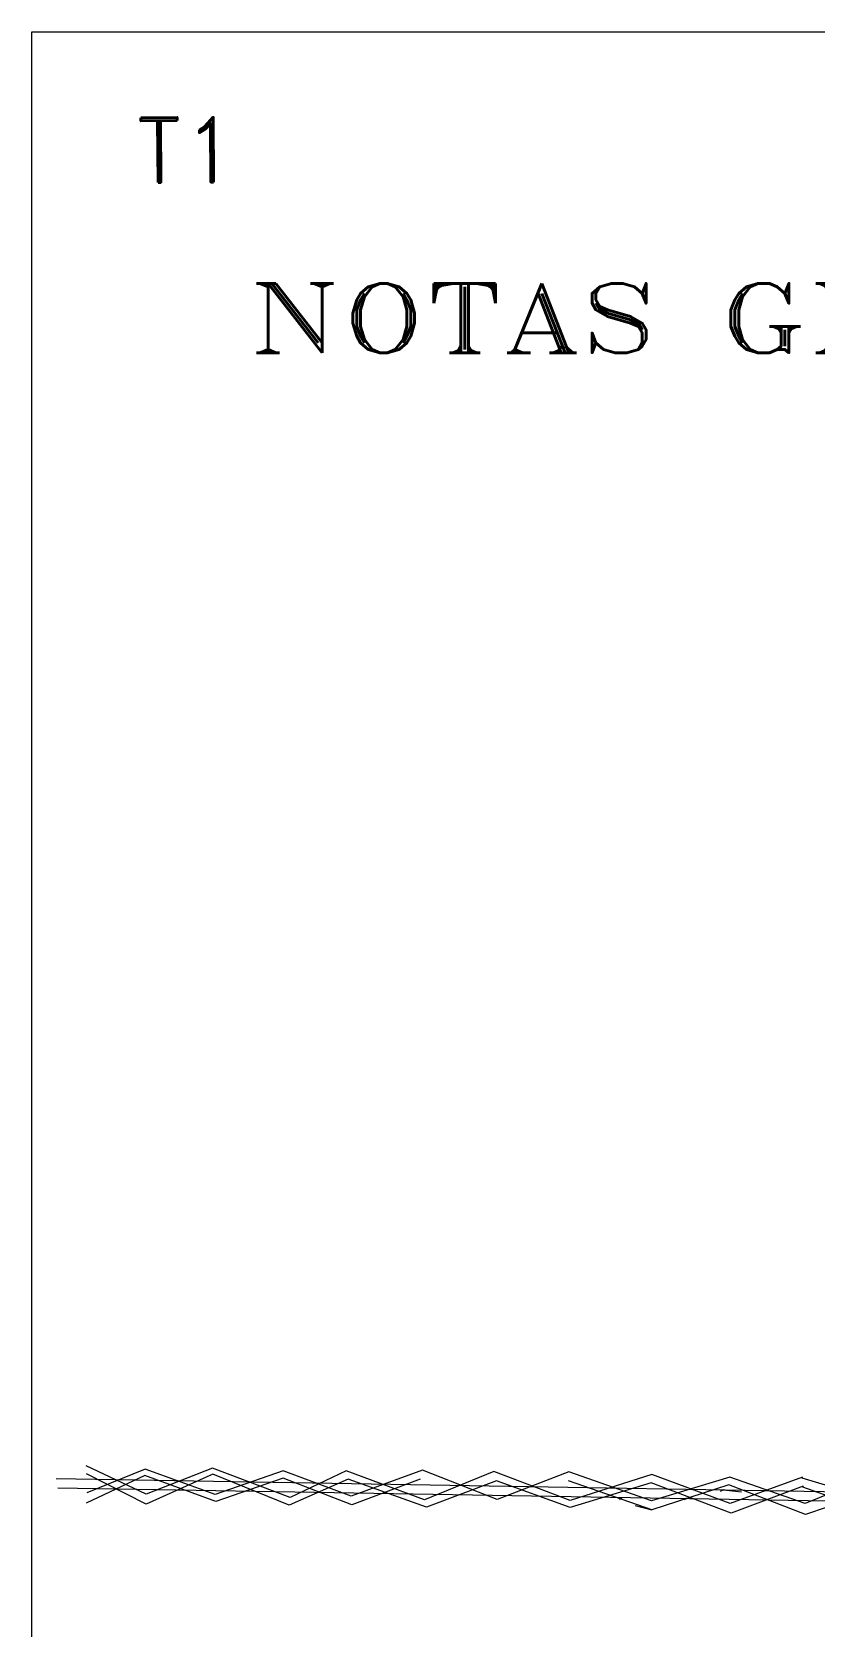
# Model space of a CAD drawing. Extents: x 604418 to 606014, y 1310869 to 1312555.
# Drawn here: x 605480.99 to 605498.37, y 1310972.07 to 1311007.48 of the extents above; entities that cross this region are included whole.
import ezdxf

# ---------------------------------------------------------------- set-up
doc = ezdxf.new("R2010")
doc.units = 0
doc.header["$MEASUREMENT"] = 0
doc.layers.get('0').update_dxf_attribs({"color": 10})
doc.layers.add('1-Cartografia', color=7, linetype='Continuous', lineweight=13)
doc.layers.add('LOTES', color=6, linetype='Continuous')
doc.styles.add('5mm', font='simplex', dxfattribs={"height": 5})
doc.styles.add('ROMANA', font='romand.shx')

msp = doc.modelspace()

# ---------------------------------------------------------------- linework, layer by layer
at = {"layer": '1-Cartografia', "color": 7}
for p, q in [((605480.992, 1311007.482), (605522.299, 1311007.482)), ((605480.992, 1310931.081), (605480.992, 1311007.482)), ((605483.498, 1310975.411), (605482.197, 1310974.794)), ((605483.53, 1310974.997), (605482.198, 1310975.626)), ((605483.531, 1310974.773), (605482.202, 1310975.448)), ((605483.509, 1310975.55), (605482.216, 1310975.026)), ((605485.078, 1310974.837), (605483.498, 1310975.411)), ((605485.062, 1310974.988), (605483.509, 1310975.55)), ((605485.005, 1310975.572), (605483.53, 1310974.997)), ((605485.014, 1310975.44), (605483.531, 1310974.773)), ((605486.729, 1310974.921), (605485.005, 1310975.572)), ((605486.706, 1310974.755), (605485.014, 1310975.44)), ((605486.579, 1310975.512), (605485.062, 1310974.988)), ((605488.086, 1310974.954), (605486.579, 1310975.512)), ((605487.972, 1310975.514), (605486.729, 1310974.921)), ((605489.714, 1310974.872), (605487.972, 1310975.514)), ((605489.673, 1310975.529), (605488.086, 1310974.954)), ((605491.331, 1310974.875), (605489.673, 1310975.529)), ((605491.259, 1310975.497), (605489.714, 1310974.872)), ((605492.955, 1310974.858), (605491.259, 1310975.497)), ((605492.921, 1310975.496), (605491.331, 1310974.875)), ((605494.757, 1310974.846), (605492.921, 1310975.496)), ((605494.766, 1310975.434), (605492.955, 1310974.858)), ((605496.509, 1310974.792), (605494.766, 1310975.434)), ((605499.029, 1310975.043), (605481.534, 1310975.338)), ((605499.114, 1310974.83), (605481.567, 1310975.129)), ((605486.576, 1310975.354), (605485.078, 1310974.837)), ((605488.098, 1310974.757), (605486.576, 1310975.354)), ((605488.023, 1310975.333), (605486.706, 1310974.755)), ((605489.758, 1310974.71), (605488.023, 1310975.333)), ((605489.62, 1310975.328), (605488.098, 1310974.757)), ((605491.317, 1310975.296), (605489.758, 1310974.71)), ((605492.952, 1310974.7), (605491.317, 1310975.296)), ((605494.77, 1310974.649), (605492.915, 1310975.291)), ((605494.752, 1310975.248), (605492.952, 1310974.7)), ((605496.529, 1310974.575), (605494.752, 1310975.248)), ((605496.499, 1310975.372), (605494.757, 1310974.846)), ((605496.476, 1310975.205), (605494.77, 1310974.649)), ((605496.36, 1310975.09), (605496.283, 1310975.059)), ((605496.36, 1310975.09), (605496.759, 1310975.049)), ((605498.181, 1310974.547), (605496.476, 1310975.205)), ((605498.172, 1310974.791), (605496.499, 1310975.372)), ((605498.115, 1310975.375), (605496.509, 1310974.792)), ((605498.128, 1310975.177), (605496.529, 1310974.575)), ((605499.51, 1310974.931), (605498.107, 1310975.351)), ((605499.649, 1310974.606), (605498.124, 1310975.154)), ((605499.407, 1310975.291), (605498.172, 1310974.791)), ((605494.102, 1310974.899), (605494.044, 1310974.876)), ((605494.394, 1310974.744), (605494.77, 1310974.649)), ((605495.522, 1310974.887), (605495.483, 1310974.872)), ((605495.533, 1310974.914), (605495.522, 1310974.887)), ((605499.486, 1310974.986), (605498.181, 1310974.547))]:
    msp.add_line(p, q, dxfattribs=at)

# ---------------------------------------------------------------- texts
at = {"color": 7, "insert": (605410.31, 1311001.892), "char_height": 1.53867, "attachment_point": 1, "style": '5mm'}
msp.add_mtext('\\pi75.5;{\\Fromant|c0;\\W1.3;NOTAS GENERALES}', dxfattribs=at)
at = {"layer": 'LOTES', "color": 6, "linetype": 'Continuous', "style": 'ROMANA'}
msp.add_text('T1', height=1.4414, rotation=0.4146, dxfattribs=at).set_placement((605483.301, 1311004.132))

doc.saveas('drawing.dxf')
